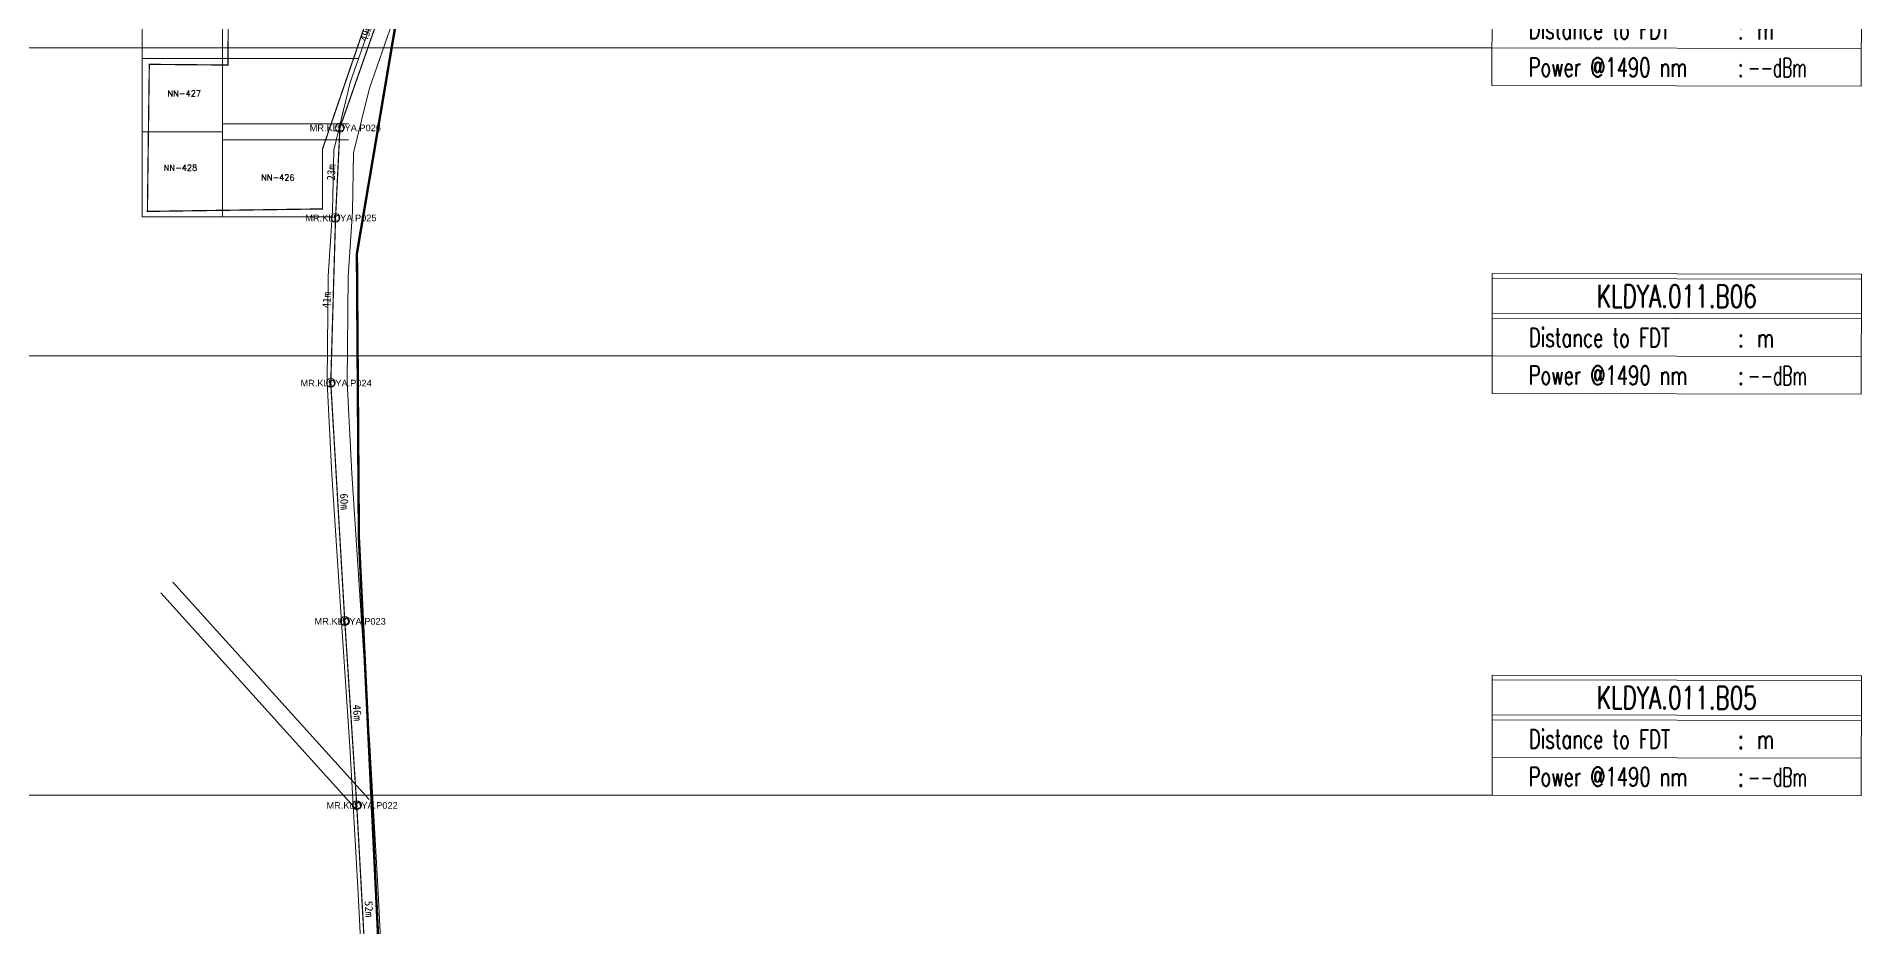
# Model space of a CAD drawing. Header units: millimetres. Extents: x 1060 to 24323, y -9832 to -6451.
# Drawn here: x 9941.5 to 10397.6, y -8504.2 to -8281.9 of the extents above; entities that cross this region are included whole.
import ezdxf
from ezdxf.enums import TextEntityAlignment as Align

# ---------------------------------------------------------------- set-up
doc = ezdxf.new("R2010")
doc.units = ezdxf.units.MM
doc.set_wipeout_variables(frame=1)
doc.linetypes.add('HIDDEN', pattern=[9.525, 6.35, -3.175])
doc.linetypes.add('PHANTOM2', pattern=[1.25, 0.625, -0.125, 0.125, -0.125, 0.125, -0.125])
for name, color, linetype, lineweight in [('Basic Map', 105, 'Continuous', 15), ('FAT AREA', 134, 'PHANTOM2', 40), ('FAT_Info', 170, 'Continuous', 0), ('FO 24 CORE LINE A - FDT 1', 90, 'Continuous', 50), ('Garis Jalan', 225, 'Continuous', 15), ('Home Number', 6, 'Continuous', 5), ('NEW POLE 7m(3 inches)', 4, 'Continuous', 5), ('POLE ID', 1, 'Continuous', 5)]:
    doc.layers.add(name, color=color, linetype=linetype, lineweight=lineweight)
doc.layers.add('BATAS', color=7, linetype='Continuous', plot=False)
doc.layers.add('DIMENSI', color=7, linetype='Continuous')
doc.layers.add('NEW POLE 7M 2.5INCH', color=212, linetype='Continuous')
doc.styles.add('Annotative', font='SimSun.ttf')
doc.styles.add('Notes', font='arial.ttf', dxfattribs={"height": 3})
doc.styles.add('ROMANS', font='romans.shx', dxfattribs={"width": 1.2})
doc.styles.get("Standard").update_dxf_attribs({"font": 'simplex.shx'})
doc.styles.add('Title Block 3', font='dgn003.shx')
doc.dimstyles.new('emr standard', dxfattribs={"dimtxt": 2, "dimasz": 0, "dimexe": 1.25, "dimexo": 0.0625, "dimtad": 1, "dimdec": 0, "dimzin": 1, "dimdsep": 46, "dimtxsty": 'Annotative', "dimblk": 'ARCHTICK', "dimcen": 0, "dimse1": 1, "dimse2": 1, "dimsd1": 1, "dimsd2": 1, "dimclrt": 256, "dimadec": 0, "dimazin": 0, "dimtfac": 1, "dimtdec": 0, "dimtmove": 2, "dimatfit": 3, "dimfxl": 1, "dimfxlon": 1, "dimtzin": 0, "dimarcsym": 0})

# ---------------------------------------------------------------- blocks, each defined once
blk = doc.blocks.new('*U41')
at = {"color": 0, "linetype": 'ByBlock', "lineweight": -2}
blk.add_circle((0, 0), 2.24, dxfattribs=at)
at = {"color": 0, "linetype": 'ByBlock', "lineweight": -2, "style": 'Title Block 3', "width": 0.799091}
for s, p in [('NP7', (0, 0.62)), ("3'", (0, -1.27))]:
    blk.add_text(s, height=1.488, dxfattribs=at).set_placement(p, align=Align.MIDDLE_CENTER)
blk = doc.blocks.new('FAT Info')
at = {"lineweight": 0}
blk.add_wipeout([(0, 12.93), (40.44, 12.93), (40.44, -0.2), (0, -0.2)], dxfattribs=at).dxf.layer = 'FAT_Info'
at = {"layer": 'FAT_Info'}
for p, q in [((0, 12.93), (0, -0.2)), ((40.44, 12.93), (40.44, -0.2)), ((0, 8.58), (40.44, 8.58)), ((0, 8.04), (40.44, 8.04)), ((0, 3.92), (40.44, 3.92)), ((0, -0.2), (40.44, -0.2))]:
    blk.add_line(p, q, dxfattribs=at)
for points in [[(0, 12.93), (40.44, 12.93)], [(0, 12.39), (40.44, 12.39)]]:
    blk.add_lwpolyline(points, dxfattribs=at)
at = {"layer": 'FAT_Info', "style": 'ROMANS', "width": 0.7}
for s, height, p in [(':', 2.06, (26.93, 4.91)), ('Power @1490 nm', 2.0607, (4.01, 0.79)), (':', 2.06, (26.93, 0.79))]:
    blk.add_text(s, height=height, dxfattribs=at).set_placement(p)
blk.add_attdef('FAT_SEQUENCE', text='', height=2.47, dxfattribs=at).set_placement((20.22, 10.48), align=Align.MIDDLE_CENTER)
blk.add_attdef('DISTANCE_TO', (4.01, 4.91), '', height=2.06, dxfattribs=at)
for tag, p in [('DISTANCE_TO_OLT', (28.02, 5.94)), ('LOSS_@1490NM', (28.02, 1.82))]:
    blk.add_attdef(tag, text='', height=2.06, dxfattribs=at).set_placement(p, align=Align.MIDDLE_LEFT)
blk = doc.blocks.new('*D1663')
at = {"layer": 'Defpoints', "color": 0, "transparency": 16777216}
for p in [(10021.54, -8473.87), (10021.54, -8473.87), (10024.4, -8525.87)]:
    blk.add_point(p, dxfattribs=at)
at = {"layer": 'DIMENSI', "transparency": 16777216, "insert": (10024.59, -8499.78), "char_height": 2, "attachment_point": 5, "rotation": 273.1502, "style": 'Annotative'}
blk.add_mtext('52m', dxfattribs=at)
blk = doc.blocks.new('_ArchTick')
at = {"color": 0, "linetype": 'ByBlock', "const_width": 0.15}
blk.add_lwpolyline([(-0.5, -0.5), (0.5, 0.5)], dxfattribs=at)
blk = doc.blocks.new('*D1664')
at = {"layer": 'Defpoints', "color": 0, "transparency": 16777216}
for p in [(10018.55, -8427.88), (10018.55, -8427.88), (10021.54, -8473.87)]:
    blk.add_point(p, dxfattribs=at)
at = {"layer": 'DIMENSI', "transparency": 16777216, "insert": (10021.67, -8450.77), "char_height": 2, "attachment_point": 5, "rotation": 273.716, "style": 'Annotative'}
blk.add_mtext('46m', dxfattribs=at)
blk = doc.blocks.new('*D1665')
at = {"layer": 'Defpoints', "color": 0, "transparency": 16777216}
for p in [(10015.05, -8368.4), (10015.05, -8368.4), (10018.55, -8427.88)]:
    blk.add_point(p, dxfattribs=at)
at = {"layer": 'DIMENSI', "transparency": 16777216, "insert": (10018.42, -8398.05), "char_height": 2, "attachment_point": 5, "rotation": 273.3751, "style": 'Annotative'}
blk.add_mtext('60m', dxfattribs=at)
blk = doc.blocks.new('*D1666')
at = {"layer": 'Defpoints', "color": 0, "transparency": 16777216}
for p in [(10016.24, -8327.17), (10016.24, -8327.17), (10015.05, -8368.4)]:
    blk.add_point(p, dxfattribs=at)
at = {"layer": 'DIMENSI', "transparency": 16777216, "insert": (10014.02, -8347.74), "char_height": 2, "attachment_point": 5, "rotation": 88.3399, "style": 'Annotative'}
blk.add_mtext('41m', dxfattribs=at)
blk = doc.blocks.new('*D1667')
at = {"layer": 'Defpoints', "color": 0, "transparency": 16777216}
for p in [(10017.34, -8304.66), (10017.34, -8304.66), (10016.24, -8327.17)]:
    blk.add_point(p, dxfattribs=at)
at = {"layer": 'DIMENSI', "transparency": 16777216, "insert": (10015.17, -8315.83), "char_height": 2, "attachment_point": 5, "rotation": 87.2086, "style": 'Annotative'}
blk.add_mtext('23m', dxfattribs=at)
blk = doc.blocks.new('*D1668')
at = {"layer": 'Defpoints', "color": 0, "transparency": 16777216}
for p in [(10033.46, -8258.61), (10033.46, -8258.61), (10017.34, -8304.66)]:
    blk.add_point(p, dxfattribs=at)
at = {"layer": 'DIMENSI', "transparency": 16777216, "insert": (10023.86, -8281.1), "char_height": 2, "attachment_point": 5, "rotation": 70.7083, "style": 'Annotative'}
blk.add_mtext('49m', dxfattribs=at)

msp = doc.modelspace()

# ---------------------------------------------------------------- linework, layer by layer
at = {"layer": 'Basic Map'}
for points in [[(9967.96, -8287.11), (9967.96, -8268.18)], [(9988.03, -8284.92), (9988.03, -8268.18)], [(9967.96, -8283.35), (9967.96, -8326.97)], [(9988.03, -8284.92), (9988.03, -8326.97)], [(9967.96, -8287.42), (10022, -8287.42)], [(9988.03, -8305.73), (9967.96, -8305.73)], [(9967.96, -8326.97), (10015.35, -8326.97)]]:
    msp.add_lwpolyline(points, dxfattribs=at)
at = {"layer": 'BATAS', "color": 1, "linetype": 'HIDDEN', "const_width": 0.6}
msp.add_lwpolyline([(9460.62, -8198.57), (9282.72, -8312.91), (8951.9, -8242.14), (8931.32, -8456.52), (9032.12, -8494.9), (9053.86, -8794.44), (9187.98, -8960.65), (9745.45, -9148.88), (9959.93, -9088.05), (10109.36, -9045.62), (10201.5, -8858.9), (10160.11, -8661.63), (10023.42, -8604.69), (10028.05, -8530.8), (10022.07, -8407.03), (10021.58, -8336.07), (10031.29, -8278.65)], dxfattribs=at)
at = {"layer": 'FAT AREA', "ltscale": 10, "const_width": 0.3}
msp.add_lwpolyline([(9969.23, -8325.58), (9969.7, -8288.85), (9989.36, -8289.03), (9989.47, -8269.8), (9985.72, -8228.16), (9985.24, -8204.22), (10006.25, -8199.65), (10022.33, -8188.01), (10022.42, -8163.99), (10023.69, -8130.32), (10017.63, -8130.21), (10019.18, -8119.2), (10050.62, -8124.05), (10039.52, -8183.15), (10026.9, -8269.45), (10015.85, -8301.64), (10012.99, -8309.98), (10012.99, -8324.96), (9969.23, -8325.58)], dxfattribs=at)
at = {"layer": 'FAT_Info'}
for points in [[(9905.95, -8209.89), (9925.96, -8284.75), (10305.23, -8284.75)], [(9815.04, -8317.19), (9815.04, -8361.66), (10305.23, -8361.66)], [(9818.18, -8471.34), (10305.23, -8471.34)]]:
    msp.add_lwpolyline(points, dxfattribs=at)
at = {"layer": 'FO 24 CORE LINE A - FDT 1', "const_width": 0.3}
msp.add_lwpolyline([(10057.18, -8915.36), (10059.75, -8870.77), (10070.18, -8821.82), (10072.13, -8799.21), (10074.26, -8763.17), (10040.11, -8754.42), (10011.32, -8753.32), (10003.19, -8751.51), (10002.94, -8722.88), (10006.74, -8687.87), (10011.65, -8652.14), (10020.28, -8580.68), (10024.4, -8525.87), (10021.54, -8473.87), (10018.55, -8427.88), (10015.05, -8368.4), (10016.24, -8327.17), (10017.34, -8304.66), (10033.46, -8258.61)], dxfattribs=at)
at = {"layer": 'Garis Jalan'}
for p, q in [((10019.93, -8293.37), (10025.77, -8276.59)), ((10024.73, -8294.79), (10030.47, -8278.29)), ((10015.78, -8310.26), (10019.93, -8293.37)), ((10020.76, -8310.92), (10024.73, -8294.79)), ((9988.03, -8303.73), (10019.47, -8303.73)), ((9988.03, -8307.73), (10019.47, -8307.73)), ((10015.46, -8325.39), (10015.78, -8310.26)), ((10020.45, -8325.61), (10020.76, -8310.92)), ((10014.36, -8341.72), (10015.46, -8325.39)), ((10019.36, -8341.91), (10020.45, -8325.61)), ((10014.17, -8368.31), (10014.36, -8341.72)), ((10019.17, -8368.2), (10019.36, -8341.91)), ((10015.35, -8391.32), (10014.17, -8368.31)), ((10020.34, -8391.03), (10019.17, -8368.2)), ((10022.5, -8424.03), (10020.34, -8391.03)), ((10017.51, -8424.35), (10015.35, -8391.32)), ((10024.64, -8472.49), (9975.57, -8418.16)), ((10021.67, -8475.17), (9972.6, -8420.84)), ((10019.84, -8459.22), (10017.51, -8424.35)), ((10024.83, -8458.92), (10022.5, -8424.03)), ((10021.8, -8494.46), (10019.84, -8459.22)), ((10026.79, -8494.18), (10024.83, -8458.92)), ((10023.5, -8525.86), (10021.8, -8494.46)), ((10028.5, -8525.78), (10026.79, -8494.18))]:
    msp.add_line(p, q, dxfattribs=at)
msp.add_lwpolyline([(10017.38, -8303.73), (10018.35, -8299.78)], dxfattribs=at)

# ---------------------------------------------------------------- block references
at = {"layer": 'NEW POLE 7M 2.5INCH', "xscale": 0.4917860914719293, "yscale": 0.4917860914719293, "zscale": 0.4917860914719293}
for p in [(10018.55, -8427.88), (10021.54, -8473.87)]:
    msp.add_blockref('*U41', p, dxfattribs=at)
at = {"layer": 'NEW POLE 7m(3 inches)', "xscale": 0.4917860914719293, "yscale": 0.4917860914719293, "zscale": 0.4917860914719293}
for p in [(10017.34, -8304.66), (10016.24, -8327.17), (10015.05, -8368.4)]:
    msp.add_blockref('*U41', p, dxfattribs=at)

# ---------------------------------------------------------------- texts
at = {"layer": 'Home Number'}
for s, p in [('NN-427', (9974.27, -8297.3, -32.94)), ('NN-428', (9973.3, -8315.86, -32.96)), ('NN-426', (9997.64, -8318.33, -32.94))]:
    msp.add_text(s, height=1.5, dxfattribs=at).set_placement(p, align=Align.BOTTOM_LEFT)
at = {"layer": 'POLE ID', "style": 'Notes'}
for s, p in [('MR.KLDYA.P026', (10009.78, -8305.55)), ('MR.KLDYA.P025', (10008.68, -8328.05)), ('MR.KLDYA.P024', (10007.48, -8369.29)), ('MR.KLDYA.P023', (10010.99, -8428.77)), ('MR.KLDYA.P022', (10013.98, -8474.76))]:
    msp.add_text(s, height=1.65, dxfattribs=at).set_placement(p)

# ---------------------------------------------------------------- dimensions: what is measured, and where the dimension line sits
at = {"layer": 'DIMENSI'}
for p1, p2, picture, middle in [((10017.34, -8304.66), (10033.46, -8258.61), '*D1668', (10023.86, -8281.1)), ((10016.24, -8327.17), (10017.34, -8304.66), '*D1667', (10015.17, -8315.83)), ((10015.05, -8368.4), (10016.24, -8327.17), '*D1666', (10014.02, -8347.74)), ((10018.55, -8427.88), (10015.05, -8368.4), '*D1665', (10018.42, -8398.05)), ((10021.54, -8473.87), (10018.55, -8427.88), '*D1664', (10021.67, -8450.77)), ((10024.4, -8525.87), (10021.54, -8473.87), '*D1663', (10024.59, -8499.78))]:
    dim = msp.add_aligned_dim(p1=p1, p2=p2, distance=0, dimstyle='emr standard', override={"dimpost": 'm'}, dxfattribs=at)
    dim.commit()
    dim.dimension.update_dxf_attribs({"geometry": picture, "text_midpoint": middle})

# ---------------------------------------------------------------- next in the draw order: block references
at = {"layer": 'FAT_Info', "lineweight": 0}
ref = msp.add_blockref('FAT Info', (10305.21, -8293.69), dxfattribs=dict(at, xscale=2.281889908648648, yscale=2.281889908648648, zscale=2.281889908648648, rotation=359.8970633875859))
ref.add_attrib('FAT_SEQUENCE', 'KLDYA.011.B07', dxfattribs={"height": 5.6426, "rotation": 359.8971, "style": 'ROMANS', "width": 0.7}).set_placement((10351.39, -8269.85), align=Align.MIDDLE_CENTER)
ref.add_attrib('DISTANCE_TO_OLT', ' m', dxfattribs={"height": 4.702, "rotation": 359.8971, "style": 'ROMANS', "width": 0.7}).set_placement((10369.18, -8280.26), align=Align.MIDDLE_LEFT)
ref.add_attrib('LOSS_@1490NM', '--dBm', dxfattribs={"height": 4.702, "rotation": 359.8971, "style": 'ROMANS', "width": 0.6}).set_placement((10369.16, -8289.66), align=Align.MIDDLE_LEFT)
ref.add_attrib('DISTANCE_TO', 'Distance to FDT', (10314.39, -8282.51), dxfattribs={"height": 4.7022, "rotation": 359.8971, "style": 'ROMANS', "width": 0.7})
ref = msp.add_blockref('FAT Info', (10305.23, -8370.6), dxfattribs=dict(at, xscale=2.281889908648648, yscale=2.281889908648648, zscale=2.281889908648648, rotation=359.8970633875859))
ref.add_attrib('FAT_SEQUENCE', 'KLDYA.011.B06', dxfattribs={"height": 5.6426, "rotation": 359.8971, "style": 'ROMANS', "width": 0.7}).set_placement((10351.41, -8346.76), align=Align.MIDDLE_CENTER)
ref.add_attrib('DISTANCE_TO_OLT', ' m', dxfattribs={"height": 4.702, "rotation": 359.8971, "style": 'ROMANS', "width": 0.7}).set_placement((10369.19, -8357.17), align=Align.MIDDLE_LEFT)
ref.add_attrib('LOSS_@1490NM', '--dBm', dxfattribs={"height": 4.702, "rotation": 359.8971, "style": 'ROMANS', "width": 0.6}).set_placement((10369.18, -8366.57), align=Align.MIDDLE_LEFT)
ref.add_attrib('DISTANCE_TO', 'Distance to FDT', (10314.41, -8359.42), dxfattribs={"height": 4.7022, "rotation": 359.8971, "style": 'ROMANS', "width": 0.7})
ref = msp.add_blockref('FAT Info', (10305.23, -8470.87), dxfattribs=dict(at, xscale=2.281889908648648, yscale=2.281889908648648, zscale=2.281889908648648, rotation=359.8970633875859))
ref.add_attrib('FAT_SEQUENCE', 'KLDYA.011.B05', dxfattribs={"height": 5.6426, "rotation": 359.8971, "style": 'ROMANS', "width": 0.7}).set_placement((10351.41, -8447.03), align=Align.MIDDLE_CENTER)
ref.add_attrib('DISTANCE_TO_OLT', ' m', dxfattribs={"height": 4.702, "rotation": 359.8971, "style": 'ROMANS', "width": 0.7}).set_placement((10369.19, -8457.44), align=Align.MIDDLE_LEFT)
ref.add_attrib('LOSS_@1490NM', '--dBm', dxfattribs={"height": 4.702, "rotation": 359.8971, "style": 'ROMANS', "width": 0.6}).set_placement((10369.18, -8466.84), align=Align.MIDDLE_LEFT)
ref.add_attrib('DISTANCE_TO', 'Distance to FDT', (10314.41, -8459.69), dxfattribs={"height": 4.7022, "rotation": 359.8971, "style": 'ROMANS', "width": 0.7})

doc.saveas('drawing.dxf')
